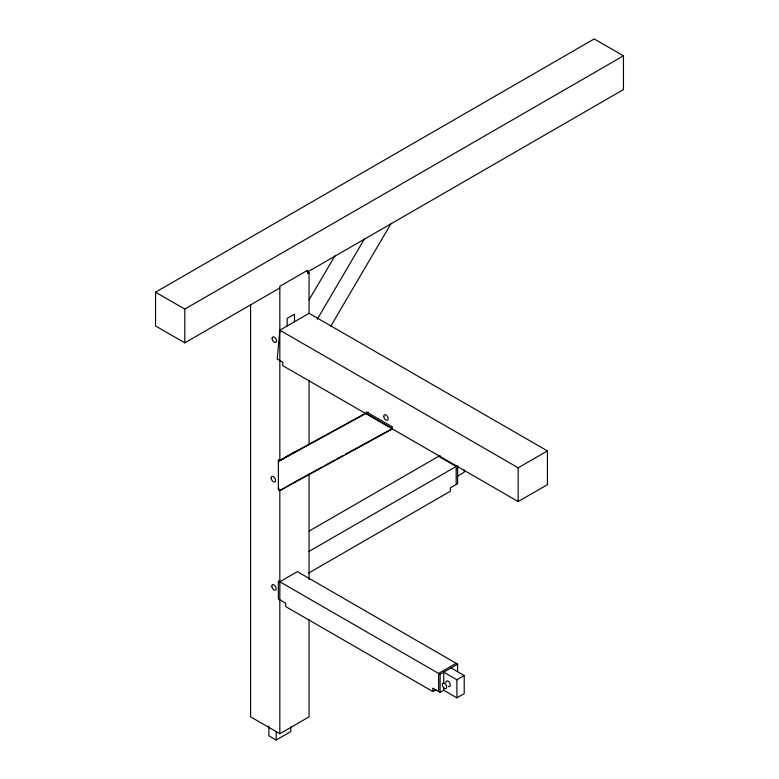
<?xml version="1.0" encoding="UTF-8"?>
<svg xmlns="http://www.w3.org/2000/svg" width="779" height="779" viewBox="0 0 779 779"><rect width="100%" height="100%" fill="white"/><g stroke="black" fill="none" stroke-linecap="round" stroke-linejoin="round"><path stroke-width="1.17" d="M279.836 330.199L277.207 359.061L282.758 362.274L282.758 365.653L518.171 501.559L547.413 484.684L547.413 450.914L309.078 313.314L279.836 330.199L518.171 467.799L547.413 450.914M309.068 299.866L334.853 255.979M317.189 319.38L364.562 238.744M330.754 326.206L391.048 223.583M279.836 287.987L184.798 342.857L155.547 325.973L155.547 292.203L594.202 38.95L623.453 55.835L623.453 89.604L307.617 271.949M155.547 292.203L184.798 309.088L623.453 55.835M309.078 313.314L309.078 272.786L307.617 273.633L307.617 270.255L279.836 286.292L279.836 460.535L278.376 459.698L278.376 489.748L279.836 490.595L392.421 428.966L392.421 426.882L366.393 411.857L366.393 413.542L368.486 412.344M279.836 460.535L294.462 452.093M281.501 459.522L283.595 458.383L278.376 461.46L368.243 412.198M309.078 619.597L309.078 716.836L279.836 733.721L279.836 490.595L293.41 482.756M309.282 530.996L440.096 455.472M308.951 551.444L457.633 465.608L457.633 483.671L450.33 487.888L450.33 491.267L308.484 573.159M457.127 476.368L464.216 472.269L464.216 469.864M279.836 581.767L297.383 571.63L457.633 664.156L457.633 671.381M268.872 726.184L268.872 735.834L276.185 740.05L290.801 731.608L290.801 726.788M456.173 663.309L438.626 673.446L438.626 691.509M435.88 689.717L432.783 691.509L285.689 606.578L285.689 603.209L278.376 598.983L278.376 580.92L440.096 674.283L457.633 664.156M443.748 683.017L443.748 672.18L456.903 679.775L464.216 675.549L464.216 693.622L456.903 697.838L443.748 690.243L440.096 692.356L432.783 688.13L432.783 691.509M285.747 456.981L365.409 413.376M294.462 482.152L322.078 467.03M324.2 465.871L334.824 460.058M336.947 458.889L343.315 455.403M345.438 454.245L392.178 428.664M306.994 271.579L309.078 272.786M366.159 413.406L392.421 428.577M438.626 456.319L456.173 466.446L456.173 484.519M451.06 667.954L464.216 675.549M279.836 733.721L250.595 716.836L250.595 304.667M392.09 428.382L392.421 428.966M278.376 488.014L279.836 490.595M518.171 467.799L518.171 501.559M456.903 679.775L456.903 697.838M443.748 687.828L443.748 690.243M440.096 674.283L440.096 692.356M309.078 380.162L309.078 444.585M309.078 473.749L309.078 579.488M294.462 321.756L294.462 314.151L287.149 318.377L287.149 325.973M276.185 731.608L276.185 740.05M184.798 309.088L184.798 342.857M457.487 466.193A3.106 1.792 -60 0 1 456.825 469.474M445.948 682.706A3.106 1.792 60 0 1 447.935 681.109A3.106 1.792 60 0 1 450.32 684.77A3.106 1.792 60 0 1 448.334 686.377M272.163 338.807A3.106 1.792 60 0 0 275.717 342.419A3.106 1.792 60 0 0 275.114 337.745A3.106 1.792 60 0 0 272.163 338.807M383.784 416.687A3.106 1.792 60 0 0 387.329 420.309A3.106 1.792 60 0 0 386.725 415.626A3.106 1.792 60 0 0 383.784 416.687M442.316 685.004A3.106 1.792 60 0 0 445.861 688.617A3.106 1.792 60 0 0 445.257 683.943A3.106 1.792 60 0 0 442.316 685.004M271.822 586.568A3.106 1.792 60 0 0 275.367 590.18A3.106 1.792 60 0 0 274.773 585.506A3.106 1.792 60 0 0 271.822 586.568M271.189 478.316A3.106 1.792 60 0 0 274.744 481.938A3.106 1.792 60 0 0 274.14 477.254A3.106 1.792 60 0 0 271.189 478.316"/></g></svg>
